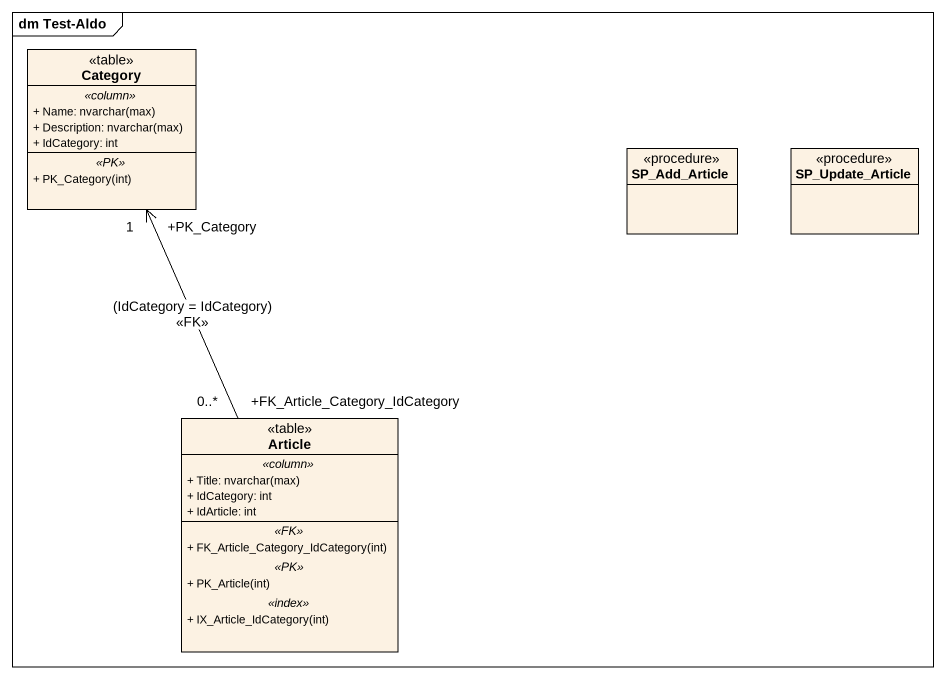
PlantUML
@startuml
mainframe dm Test-Aldo
hide circle
hide empty members
skinparam classAttributeIconSize 0
class Category <<table>> {
  .. <<column>> ..
  {field} + Name: nvarchar(max)
  {field} + Description: nvarchar(max)
  + IdCategory: int
  .. <<PK>> ..
  + PK_Category(int)
}
class SP_Add_Article <<procedure>>
class SP_Update_Article <<procedure>>
class Article <<table>> {
  .. <<column>> ..
  {field} + Title: nvarchar(max)
  + IdCategory: int
  + IdArticle: int
  .. <<FK>> ..
  + FK_Article_Category_IdCategory(int)
  .. <<PK>> ..
  + PK_Article(int)
  .. <<index>> ..
  + IX_Article_IdCategory(int)
}
Article "+FK_Article_Category_IdCategory\n0..*" -up-> "+PK_Category\n1" Category : (IdCategory = IdCategory)\n<<FK>>
@enduml
